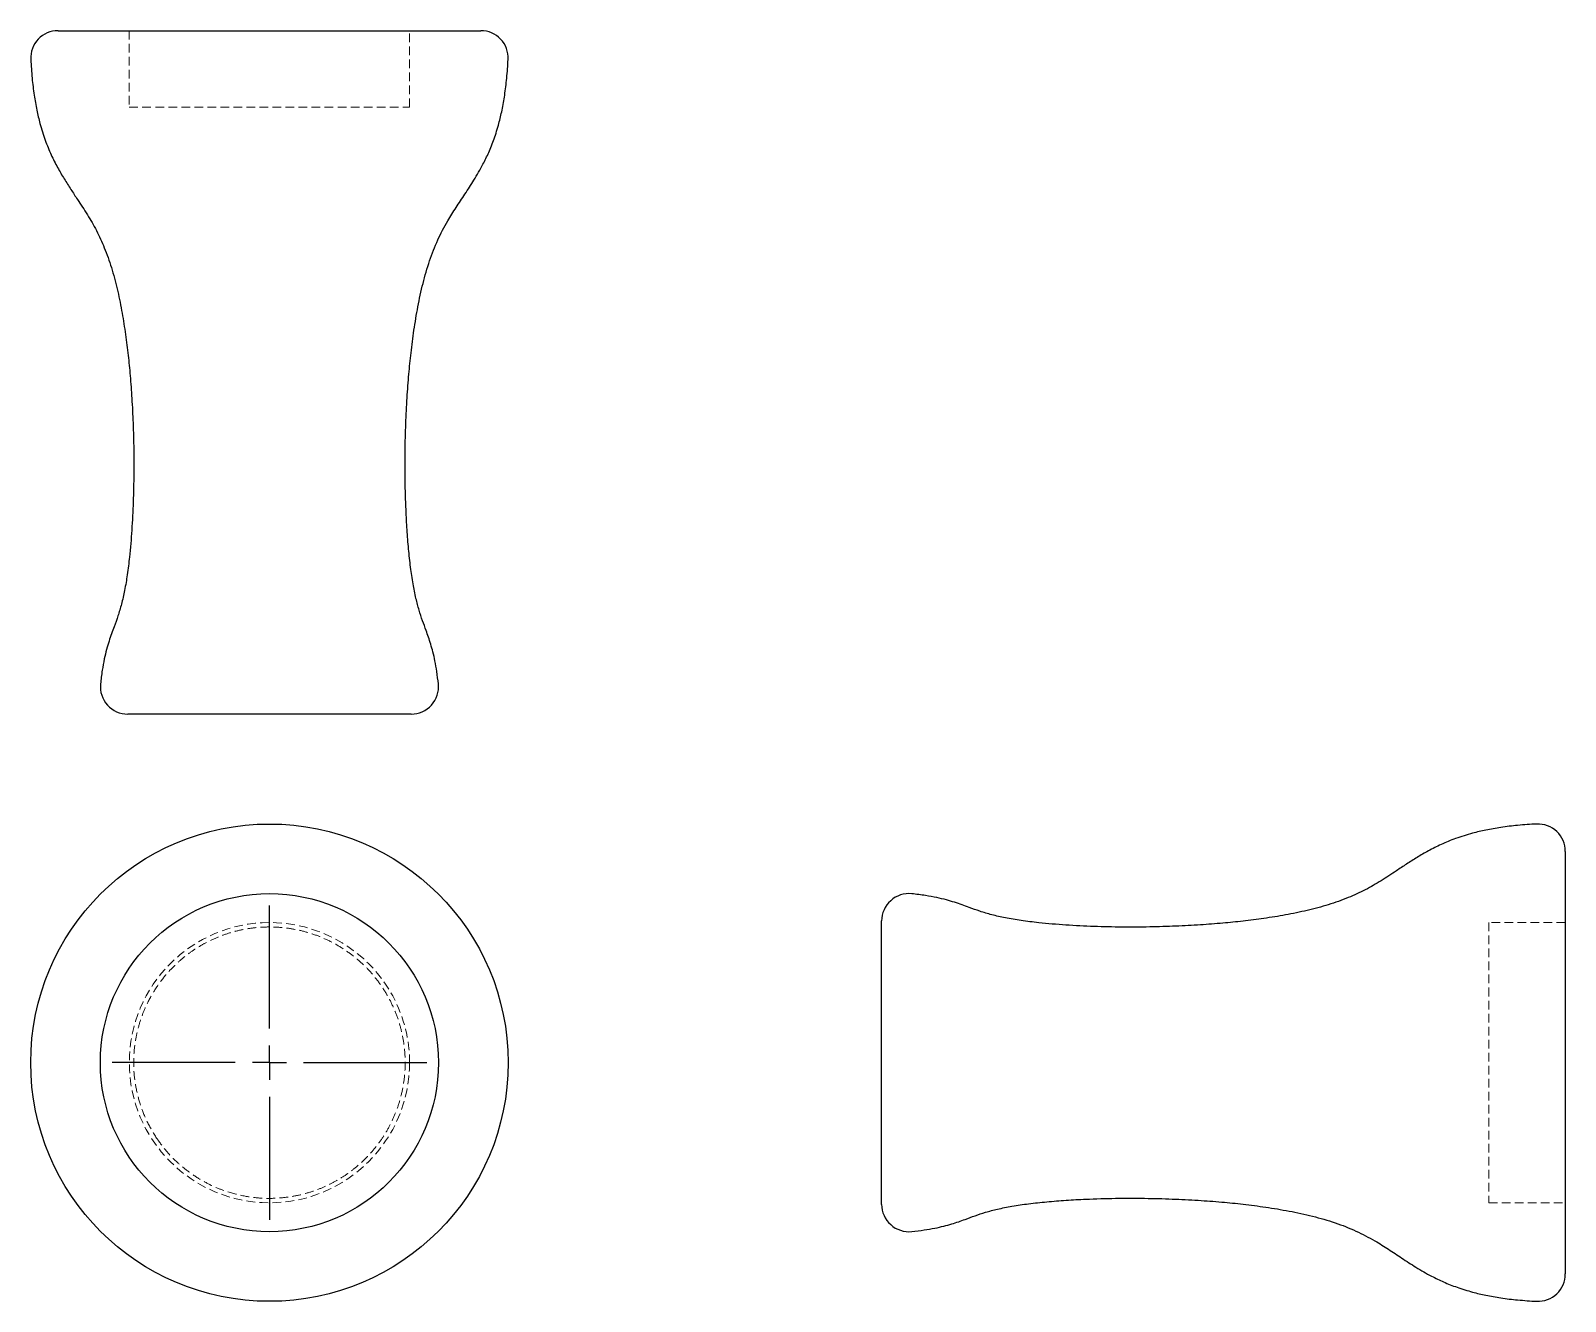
# Model space of a CAD drawing. Header units: millimetres. Extents: x 49 to 273, y 22 to 208.
import ezdxf

# ---------------------------------------------------------------- set-up
doc = ezdxf.new("R2010")
doc.units = ezdxf.units.MM
doc.linetypes.add('HIDDEN', pattern=[1.905, 1.27, -0.635])
doc.layers.add('10', color=7, linetype='Continuous')

# ---------------------------------------------------------------- blocks, each defined once
blk = doc.blocks.new('SW_CENTERMARKSYMBOL_0')
at = {"layer": '10', "color": 0}
for p, q in [((0, 5), (0, 23)), ((0, 0), (0, 2.5)), ((-5, 0), (-23, 0)), ((0, 0), (-2.5, 0)), ((0, 0), (0, -2.5)), ((0, 0), (2.5, 0)), ((5, 0), (23, 0)), ((0, -5), (0, -23))]:
    blk.add_line(p, q, dxfattribs=at)

msp = doc.modelspace()

# ---------------------------------------------------------------- linework, layer by layer
at = {"color": 7, "linetype": 'Continuous', "lineweight": 25}
for p, q in [((52.53, 208), (114.37, 208)), ((104.18, 108), (62.72, 108)), ((273, 87.92), (273, 57)), ((173, 57), (173, 77.73)), ((173, 36.27), (173, 57)), ((273, 57), (273, 26.08))]:
    msp.add_line(p, q, dxfattribs=at)
at = {"color": 7, "linetype": 'HIDDEN', "lineweight": 18}
for p, q in [((62.95, 208), (62.95, 196.8)), ((103.95, 196.8), (103.95, 208)), ((62.95, 196.8), (103.95, 196.8)), ((261.8, 77.5), (261.8, 36.5)), ((273, 77.5), (261.8, 77.5)), ((261.8, 36.5), (273, 36.5))]:
    msp.add_line(p, q, dxfattribs=at)
at = {"color": 7, "linetype": 'Continuous', "lineweight": 25}
for radius in [34.92, 24.73]:
    msp.add_circle((83.45, 57), radius, dxfattribs=at)
at = {"color": 7, "linetype": 'HIDDEN', "lineweight": 18}
msp.add_circle((83.45, 57), 20.5, dxfattribs=at)
at = {"color": 7, "linetype": 'Continuous', "lineweight": 25}
for centre, start, end in [((52.53, 204), 90, 182.829), ((114.37, 204), 357.171, 90), ((62.72, 112), 174.081, 270), ((104.18, 112), 270, 5.919), ((269, 87.92), 0, 92.829), ((177, 77.73), 84.081, 180), ((177, 36.27), 180, 275.919), ((269, 26.08), 267.171, 0)]:
    msp.add_arc(centre, 4, start, end, dxfattribs=at)
for points, knots in [([(48.53, 203.8), (48.59, 202.88), (48.7, 201.13), (49, 198.65), (49.39, 196.45), (49.91, 194.24), (50.59, 192.04), (51.47, 189.89), (52.42, 188.01), (53.4, 186.33), (54.39, 184.79), (55.54, 183.05), (56.84, 181.08), (58.2, 178.74), (59.38, 176.16), (60.38, 173.31), (61.2, 170.24), (61.85, 167.09), (62.35, 163.95), (62.75, 160.9), (63.06, 157.8), (63.31, 154.53), (63.5, 150.96), (63.61, 147.15), (63.62, 143.15), (63.54, 139.06), (63.34, 134.98), (63.04, 131.43), (62.68, 128.48), (62.3, 126.18), (61.84, 124.17), (61.32, 122.4), (60.8, 120.97), (60.35, 119.75), (59.97, 118.64), (59.6, 117.42), (59.26, 115.99), (58.96, 114.31), (58.81, 113.08), (58.74, 112.41)], [0, 0, 0, 0, 0.029304, 0.055416, 0.078787, 0.099831, 0.12721, 0.151442, 0.173375, 0.193677, 0.212859, 0.231301, 0.25948, 0.28758, 0.316608, 0.349164, 0.38291, 0.417102, 0.450784, 0.483285, 0.514593, 0.549235, 0.586981, 0.627403, 0.669841, 0.713385, 0.756863, 0.79875, 0.826115, 0.850713, 0.872366, 0.891425, 0.908977, 0.920461, 0.932554, 0.945832, 0.960967, 0.978732, 1, 1, 1, 1]), ([(108.16, 112.41), (108.09, 113.02), (107.96, 114.15), (107.69, 115.72), (107.39, 117.05), (107.06, 118.21), (106.72, 119.25), (106.32, 120.39), (105.83, 121.69), (105.31, 123.25), (104.84, 125.05), (104.42, 127.15), (104.07, 129.56), (103.79, 132.2), (103.57, 135), (103.39, 138.35), (103.28, 142.18), (103.28, 146.39), (103.38, 150.42), (103.56, 154.19), (103.82, 157.64), (104.15, 160.93), (104.58, 164.22), (105.14, 167.61), (105.87, 171.01), (106.82, 174.29), (108, 177.36), (109.36, 179.94), (110.75, 182.14), (112.06, 184.11), (113.42, 186.19), (114.6, 188.22), (115.57, 190.24), (116.37, 192.24), (117, 194.31), (117.51, 196.45), (117.89, 198.65), (118.2, 201.13), (118.31, 202.88), (118.36, 203.8)], [0, 0, 0, 0, 0.019454, 0.035957, 0.050169, 0.062686, 0.074033, 0.084668, 0.100911, 0.117857, 0.136712, 0.159617, 0.185503, 0.213798, 0.243584, 0.274133, 0.319858, 0.364651, 0.407402, 0.447305, 0.483838, 0.516721, 0.551954, 0.588516, 0.625503, 0.661703, 0.696352, 0.729333, 0.753684, 0.778464, 0.804363, 0.832288, 0.852674, 0.875081, 0.900168, 0.921213, 0.944584, 0.970696, 1, 1, 1, 1]), ([(268.8, 91.92), (267.88, 91.86), (266.13, 91.75), (263.65, 91.45), (261.45, 91.06), (259.24, 90.54), (257.04, 89.86), (254.89, 88.97), (253.01, 88.03), (251.33, 87.05), (249.79, 86.06), (248.05, 84.91), (246.08, 83.61), (243.74, 82.25), (241.16, 81.06), (238.31, 80.06), (235.24, 79.24), (232.09, 78.6), (228.95, 78.09), (225.9, 77.7), (222.8, 77.39), (219.53, 77.14), (215.96, 76.95), (212.15, 76.84), (208.15, 76.82), (204.06, 76.91), (199.98, 77.11), (196.43, 77.41), (193.48, 77.76), (191.18, 78.15), (189.17, 78.6), (187.4, 79.13), (185.97, 79.65), (184.75, 80.1), (183.64, 80.48), (182.42, 80.85), (180.99, 81.18), (179.31, 81.49), (178.08, 81.63), (177.41, 81.71)], [0, 0, 0, 0, 0.029304, 0.055416, 0.078787, 0.099831, 0.12721, 0.151442, 0.173375, 0.193677, 0.212859, 0.231301, 0.25948, 0.28758, 0.316608, 0.349164, 0.38291, 0.417102, 0.450784, 0.483285, 0.514593, 0.549235, 0.586981, 0.627403, 0.669841, 0.713385, 0.756863, 0.79875, 0.826115, 0.850713, 0.872366, 0.891425, 0.908977, 0.920461, 0.932554, 0.945832, 0.960967, 0.978732, 1, 1, 1, 1]), ([(177.41, 32.29), (178.02, 32.36), (179.15, 32.49), (180.72, 32.76), (182.05, 33.06), (183.21, 33.39), (184.25, 33.72), (185.39, 34.13), (186.69, 34.62), (188.25, 35.14), (190.05, 35.61), (192.15, 36.03), (194.56, 36.38), (197.2, 36.66), (200, 36.88), (203.35, 37.06), (207.18, 37.17), (211.39, 37.17), (215.42, 37.07), (219.19, 36.88), (222.64, 36.63), (225.93, 36.3), (229.22, 35.87), (232.61, 35.31), (236.01, 34.58), (239.29, 33.63), (242.36, 32.44), (244.94, 31.08), (247.14, 29.7), (249.11, 28.38), (251.19, 27.02), (253.22, 25.85), (255.24, 24.87), (257.24, 24.08), (259.31, 23.44), (261.45, 22.94), (263.65, 22.55), (266.13, 22.25), (267.88, 22.14), (268.8, 22.08)], [0, 0, 0, 0, 0.019454, 0.035957, 0.050169, 0.062686, 0.074033, 0.084668, 0.100911, 0.117857, 0.136712, 0.159617, 0.185503, 0.213798, 0.243584, 0.274133, 0.319858, 0.364651, 0.407402, 0.447305, 0.483838, 0.516721, 0.551954, 0.588516, 0.625503, 0.661703, 0.696352, 0.729333, 0.753684, 0.778464, 0.804363, 0.832288, 0.852674, 0.875081, 0.900168, 0.921213, 0.944584, 0.970696, 1, 1, 1, 1])]:
    msp.add_open_spline(points, degree=3, knots=knots, dxfattribs=at)
at = {"color": 7, "linetype": 'HIDDEN', "lineweight": 18}
msp.add_open_spline([(66.94, 45.97), (66.46, 46.75), (65.52, 48.29), (64.55, 50.75), (63.91, 53.21), (63.59, 55.62), (63.57, 57.93), (63.8, 60.13), (64.25, 62.19), (64.86, 64.08), (65.73, 66.06), (66.88, 68.04), (68.32, 69.93), (69.8, 71.47), (71.23, 72.68), (72.59, 73.65), (74.06, 74.52), (75.71, 75.32), (77.6, 76.01), (79.57, 76.51), (81.6, 76.8), (83.66, 76.89), (85.74, 76.76), (87.8, 76.41), (89.83, 75.84), (91.78, 75.07), (93.64, 74.08), (95.38, 72.91), (97, 71.57), (98.46, 70.06), (99.75, 68.4), (100.86, 66.62), (101.78, 64.73), (102.49, 62.75), (102.99, 60.71), (103.27, 58.63), (103.34, 56.53), (103.17, 54.43), (102.79, 52.38), (102.21, 50.4), (101.44, 48.53), (100.51, 46.78), (99.43, 45.16), (98.22, 43.69), (96.91, 42.37), (95.48, 41.17), (94, 40.15), (92.44, 39.27), (90.8, 38.52), (88.94, 37.88), (86.86, 37.4), (84.58, 37.13), (82.12, 37.13), (79.51, 37.48), (77.13, 38.12), (75.04, 38.97), (73.25, 39.92), (71.51, 41.09), (69.84, 42.49), (68.28, 44.1), (67.39, 45.34), (66.94, 45.97)], degree=3, knots=[0, 0, 0, 0, 0.022044, 0.043214, 0.063515, 0.082944, 0.101499, 0.119183, 0.135997, 0.151936, 0.167002, 0.187959, 0.206955, 0.223986, 0.239055, 0.252162, 0.264098, 0.280103, 0.296237, 0.312504, 0.328901, 0.345425, 0.362081, 0.378864, 0.395686, 0.412505, 0.429326, 0.446149, 0.46297, 0.479789, 0.496611, 0.513433, 0.530253, 0.547073, 0.563895, 0.580717, 0.597537, 0.614358, 0.631158, 0.647696, 0.663907, 0.679792, 0.695353, 0.710587, 0.725492, 0.740073, 0.755501, 0.768611, 0.78304, 0.79879, 0.815863, 0.834256, 0.853966, 0.874999, 0.897351, 0.91299, 0.929218, 0.946035, 0.963436, 0.981424, 1, 1, 1, 1], dxfattribs=at)

# ---------------------------------------------------------------- block references
at = {"layer": '10'}
msp.add_blockref('SW_CENTERMARKSYMBOL_0', (83.45, 57), dxfattribs=at)

doc.saveas('drawing.dxf')
